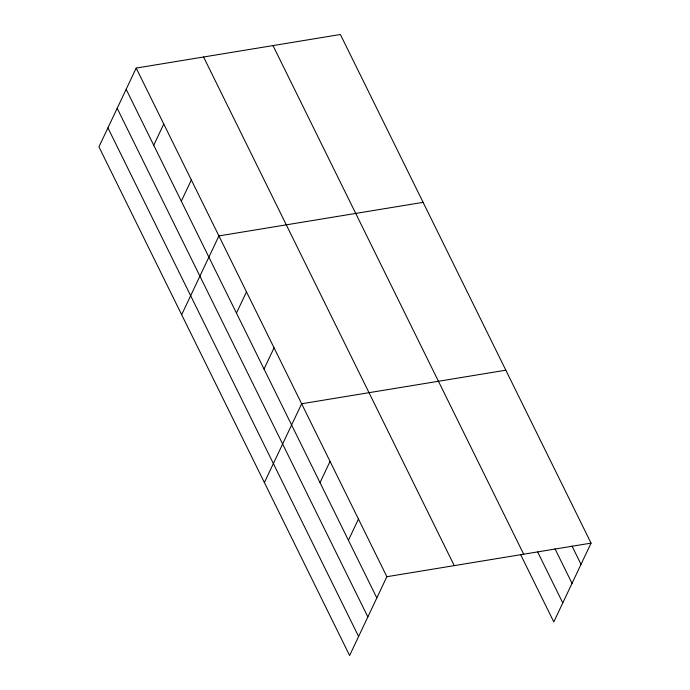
<?xml version="1.0" encoding="UTF-8"?>
<svg xmlns="http://www.w3.org/2000/svg" width="690" height="690" viewBox="0 0 690 690"><rect width="100%" height="100%" fill="white"/><g stroke="black" fill="none" stroke-linecap="round" stroke-linejoin="round"><path stroke-width="1.03" d="M136.197 68.077L98.946 146.875L349.614 655.5L386.866 576.702L136.197 68.077L340.386 34.5L591.054 543.125L553.803 621.923L520.657 554.674M153.732 145.245L163.772 124.019M181.306 201.195L191.346 179.969M181.668 314.718L218.92 235.92L423.108 202.343M236.454 313.096L246.494 291.87M264.029 369.047L274.068 347.82M264.391 482.569L301.642 403.762L505.822 370.194M320.013 482.638L330.044 461.412M348.424 540.279L358.455 519.053M386.866 576.702L591.054 543.125M572.027 546.101L581.023 564.351M554.993 548.766L572.036 583.352M537.691 552.009L562.781 602.931M272.998 45.583L523.675 554.208M203.576 56.994L454.244 565.619M126.167 89.303L376.835 597.928M117.179 108.296L367.848 616.929M107.925 127.874L358.602 636.499"/></g></svg>
